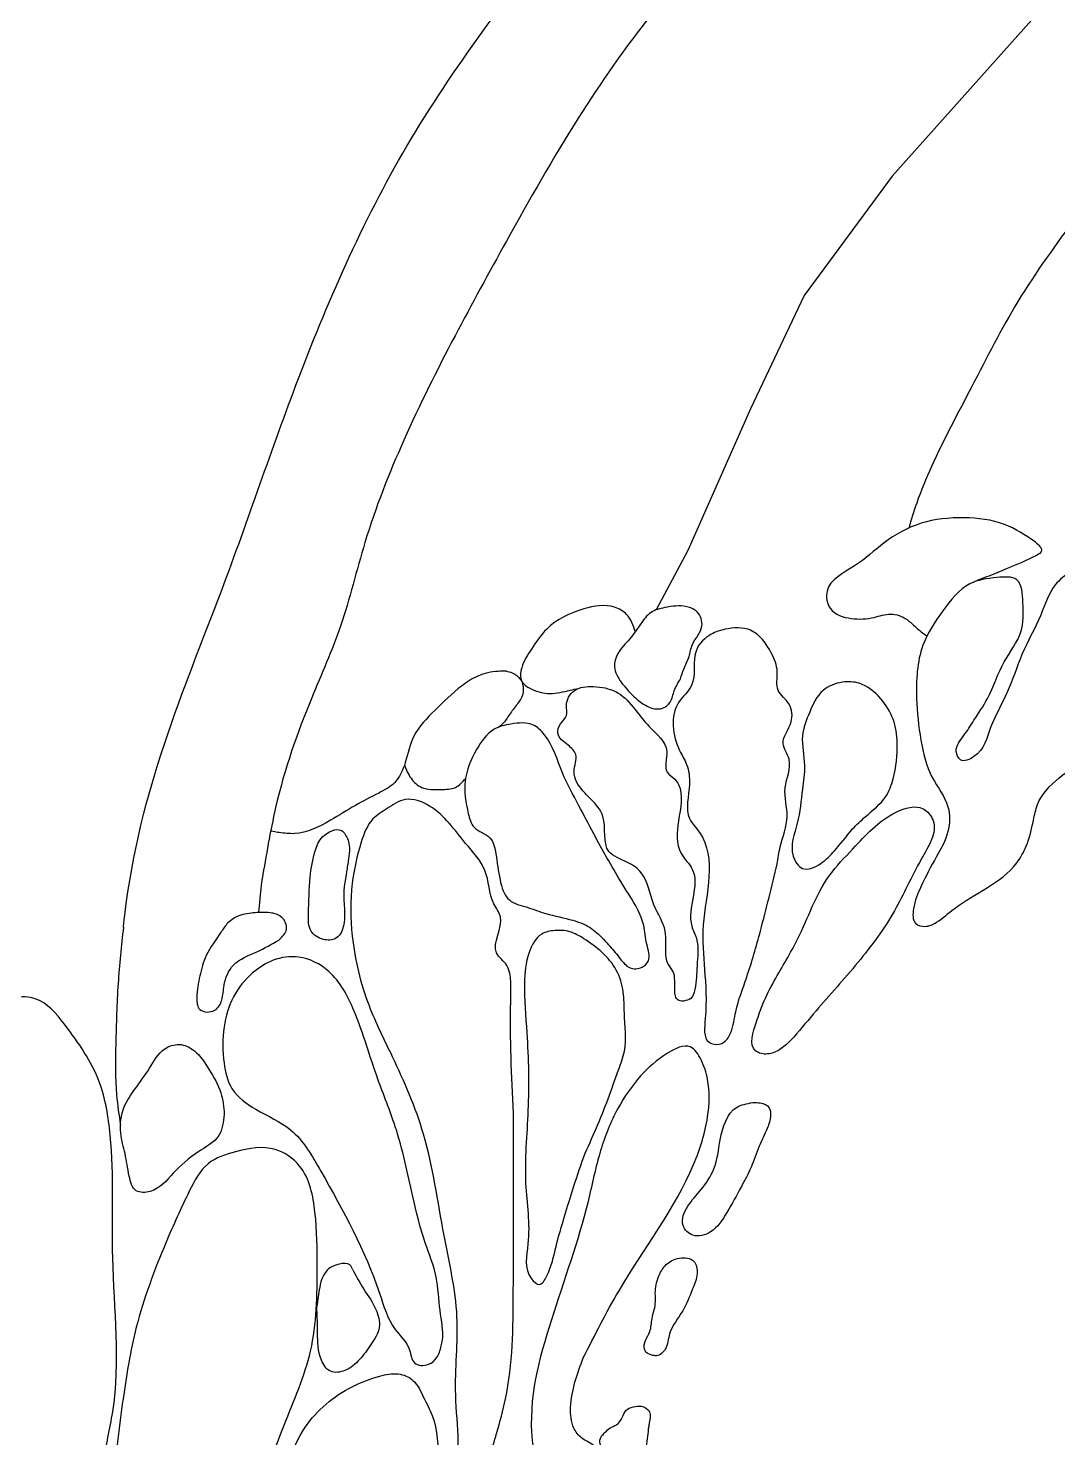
# Model space of a CAD drawing. Header units: millimetres. Extents: x 0 to 1967, y 0 to 3604.
# Drawn here: x 1215.5 to 1389.6, y 3108.9 to 3347.3 of the extents above; entities that cross this region are included whole.
import ezdxf

# ---------------------------------------------------------------- set-up
doc = ezdxf.new("R2010")
doc.units = ezdxf.units.MM
doc.header["$LTSCALE"] = 1000
doc.layers.add('ceco.net 395', color=7, linetype='Continuous')

msp = doc.modelspace()

# ---------------------------------------------------------------- linework, layer by layer
at = {"layer": 'ceco.net 395'}
msp.add_lwpolyline([(1533.47, 3419.01), (1501.82, 3414.87), (1466.78, 3404.32), (1436.06, 3388.01), (1413.5, 3374.11), (1389.01, 3353.01), (1361.62, 3322.25), (1346.74, 3302.11), (1337.62, 3282.93), (1327.06, 3258.95), (1321.69, 3248.94)], dxfattribs=at)
for points, knots in [([(1231.59, 3195.27), (1231.59, 3195.27), (1234.02, 3217.88), (1246.98, 3246.81), (1261.33, 3290.3), (1278.92, 3329.99), (1305.31, 3363.72), (1328.86, 3394.76), (1352.89, 3419.28), (1377.74, 3436.9), (1401.39, 3449.43), (1421.67, 3456.58), (1439.41, 3466.7), (1459.96, 3470.07), (1482.39, 3471.38), (1504.13, 3471.98), (1524.52, 3472.51), (1543.85, 3471.4), (1556.61, 3469.35), (1562.9, 3468.34), (1563.62, 3468.18), (1573.54, 3465.97), (1591.11, 3459.58), (1613.87, 3445.18), (1631.33, 3425.76), (1637.91, 3401.52), (1644.94, 3379.87), (1643.53, 3355.85), (1642.47, 3332.12), (1639.41, 3308.69), (1633.61, 3287.55), (1627.72, 3268.09), (1616.72, 3251.94), (1602.35, 3242.6), (1587.87, 3234.78), (1571.56, 3232.4), (1556.01, 3231.55), (1540.24, 3232.32), (1525.57, 3235.3), (1510.41, 3243.38), (1498.41, 3251.58), (1490.72, 3259.42), (1487.98, 3262.93)], [0.3376614, 0.3376614, 0.3376614, 0.3376614, 0.3382944, 0.3515998, 0.360868, 0.3717395, 0.3829936, 0.3919379, 0.4001556, 0.4078907, 0.4140453, 0.4195997, 0.4235408, 0.4288041, 0.4345377, 0.4399676, 0.4446365, 0.4494088, 0.4540486, 0.4540486, 0.4540486, 0.4545871, 0.4614571, 0.4675179, 0.4741493, 0.4798402, 0.4856358, 0.4905795, 0.497184, 0.5030103, 0.5077316, 0.5131545, 0.51778, 0.521578, 0.5255443, 0.5296657, 0.5334308, 0.5369072, 0.5411632, 0.5441804, 0.549404, 0.5515082, 0.5515082, 0.5515082, 0.5515082]), ([(1499.06, 3269.42), (1500.12, 3268.1), (1503.91, 3263.8), (1512.38, 3258.16), (1522.77, 3251.12), (1534.46, 3246.02), (1546.16, 3244.17), (1557.14, 3242.93), (1568.46, 3244.77), (1578.86, 3249.24), (1590.3, 3253.1), (1600.41, 3261.06), (1610.65, 3271.69), (1617.62, 3284.36), (1621.59, 3296.38), (1625.33, 3307.48), (1627.09, 3319.23), (1628.21, 3332.47), (1628.66, 3345.77), (1629.77, 3359.01), (1629.52, 3370.7), (1627.56, 3381.18), (1623.36, 3395.76), (1619.35, 3413.16), (1605.13, 3427.17), (1593.61, 3438.22), (1578.78, 3446.14), (1562.45, 3451.72), (1546.2, 3457.2), (1529.29, 3458.99), (1513.15, 3459.83), (1493.37, 3460.63), (1472.72, 3455.08), (1451.13, 3451.39), (1433.09, 3444.12), (1416.63, 3436.29), (1399.89, 3428.31), (1383.18, 3415.25), (1367.44, 3400.42), (1352.51, 3383.7), (1336.72, 3367.68), (1321.17, 3350.79), (1307.76, 3331.56), (1297.28, 3313.01), (1287.36, 3294.91), (1278.92, 3278.1), (1272.42, 3261.65), (1268.89, 3246.55), (1262.5, 3232.3), (1257.53, 3218.42), (1255.68, 3206.98), (1254.94, 3202.82), (1254.45, 3197.76)], [0.1414173, 0.1414173, 0.1414173, 0.1414173, 0.1426489, 0.1455933, 0.1487545, 0.1518165, 0.1547788, 0.1573651, 0.159833, 0.1630226, 0.1656089, 0.1685633, 0.1722784, 0.1763226, 0.178961, 0.1815104, 0.1848382, 0.1875854, 0.1911981, 0.1945302, 0.197267, 0.1996937, 0.2022624, 0.2083876, 0.2121994, 0.2165496, 0.2200131, 0.224325, 0.2291429, 0.2324503, 0.2366637, 0.2409541, 0.2467774, 0.2521241, 0.2568884, 0.2608769, 0.2654286, 0.2703562, 0.2762446, 0.2811817, 0.2866854, 0.2926408, 0.2978881, 0.3037268, 0.3081588, 0.3129326, 0.3174277, 0.3210177, 0.324186, 0.3288149, 0.3316196, 0.3318436, 0.3318436, 0.3318436, 0.3318436]), ([(1485.24, 3385.15), (1488.33, 3388.29), (1463.51, 3377.5), (1453.74, 3373.31), (1432.04, 3359.17), (1416.7, 3344.57), (1403.2, 3329.82), (1392.7, 3315.34), (1382.66, 3301.64), (1375.34, 3287.02), (1369.28, 3275.82), (1365.91, 3267.72), (1364.83, 3264.18), (1364.41, 3262.75)], [0, 0, 0, 0, 0.00320952, 0.00868314, 0.01429805, 0.01991591, 0.02460765, 0.02873317, 0.03297341, 0.03694678, 0.04062835, 0.04225025, 0.04332983, 0.04332983, 0.04332983, 0.04332983]), ([(1385.78, 3260.43), (1384.11, 3261.55), (1380.49, 3263.99), (1373.61, 3264.74), (1366.45, 3264.09), (1360.19, 3260.58), (1355.67, 3256.18), (1349.97, 3253.62), (1350.82, 3248.43), (1354.74, 3247.23), (1358.22, 3247.42), (1361.34, 3248.57), (1363.98, 3247.62), (1365.66, 3245.87), (1366.82, 3245), (1367.45, 3244.52)], [0, 0, 0, 0, 0.00804033, 0.01738805, 0.02719377, 0.0367855, 0.04531253, 0.05378036, 0.05783604, 0.06307805, 0.06832086, 0.07213574, 0.07607864, 0.07872845, 0.08192069, 0.08192069, 0.08192069, 0.08192069]), ([(1436.78, 3248.06), (1436.96, 3247.43), (1437.36, 3246.01), (1436.52, 3243.41), (1433.41, 3242.83), (1430.13, 3242.66), (1425.99, 3243.21), (1421.89, 3240.87), (1417.22, 3238.17), (1409.79, 3235.7), (1401.62, 3231.29), (1394.61, 3223.23), (1386.69, 3219.17), (1385.37, 3212.75), (1384.6, 3209.33), (1381.16, 3203.09), (1374.29, 3200.6), (1369.67, 3196.32), (1367.36, 3195.18), (1364.99, 3195.82), (1365.15, 3199.08), (1366.62, 3202.63), (1368.89, 3206.91), (1371.36, 3211.15), (1371.47, 3216.31), (1367.79, 3220.7), (1366.27, 3227.08), (1365.53, 3234.55), (1365.9, 3242.5), (1369.98, 3248.68), (1373.96, 3253.73), (1378.68, 3254.37), (1383.51, 3254.75), (1383.76, 3249.61), (1383.91, 3244.85), (1380, 3239.98), (1378.36, 3234.58), (1375.61, 3230.59), (1373.84, 3227.71), (1372, 3225.56), (1373.13, 3222.94), (1377.02, 3224.56), (1378.06, 3229.49), (1381.36, 3234.96), (1383.38, 3241.68), (1386.7, 3247.36), (1388.8, 3254.14), (1394.62, 3256.84), (1399.83, 3259.73), (1405.68, 3260.33), (1410.92, 3260.3), (1416.7, 3261.36), (1419.32, 3254.69), (1413.72, 3253.59), (1409.93, 3249.14), (1404.22, 3245.67), (1399.19, 3243.36), (1395.98, 3241.55), (1396.08, 3238.15), (1400.49, 3239.13), (1404.81, 3241.94), (1409.93, 3246.46), (1414.26, 3251.01), (1418.37, 3252.49), (1421.55, 3254.66), (1425.3, 3253.95), (1429.04, 3253.38), (1432.45, 3251.73), (1435.56, 3250.47), (1436.43, 3248.74), (1436.78, 3248.06)], [0, 0, 0, 0, 0.0026519, 0.0059557, 0.0094831, 0.0142393, 0.0196986, 0.0256511, 0.0326605, 0.0416096, 0.0572417, 0.0691656, 0.0852758, 0.0889582, 0.0951157, 0.09947, 0.1171286, 0.1222076, 0.1249852, 0.1272374, 0.1305921, 0.1358411, 0.1435858, 0.1498493, 0.1555404, 0.1630767, 0.1720042, 0.1815376, 0.1937165, 0.2027485, 0.2114737, 0.2178067, 0.2223439, 0.2277518, 0.2344085, 0.2422655, 0.2513936, 0.257253, 0.2615299, 0.2654565, 0.2675773, 0.2707447, 0.2783951, 0.2873074, 0.2964702, 0.3064436, 0.3140818, 0.3238248, 0.3306199, 0.3383108, 0.3468699, 0.352587, 0.3598624, 0.3644282, 0.3716924, 0.3836724, 0.3905728, 0.3947714, 0.3973903, 0.4009505, 0.4084914, 0.4204332, 0.4276666, 0.4335036, 0.4379635, 0.4425337, 0.4481459, 0.4533262, 0.4579316, 0.4609562, 0.4609562, 0.4609562, 0.4609562]), ([(1385.78, 3260.43), (1386.37, 3259.91), (1387.55, 3258.86), (1384.06, 3257.18), (1380.68, 3255.74), (1377.18, 3254.35), (1375.3, 3253.59)], [0, 0, 0, 0, 0.00249205, 0.00498503, 0.01179531, 0.01975767, 0.01975767, 0.01975767, 0.01975767]), ([(1318.18, 3245.24), (1317.81, 3246.31), (1317.16, 3248.15), (1313.81, 3250.04), (1308.72, 3249.19), (1303.53, 3246.73), (1300.72, 3242.47), (1298.9, 3239.73), (1298.53, 3236.75), (1300.9, 3235.26), (1303.76, 3234.51), (1306.49, 3235.2), (1308.08, 3235.56), (1308.55, 3235.66)], [0, 0, 0, 0, 0.000792481, 0.001371865, 0.002632477, 0.004366529, 0.00540609, 0.006264818, 0.006827407, 0.007298049, 0.008117595, 0.008956326, 0.009303529, 0.009303529, 0.009303529, 0.009303529]), ([(1325.82, 3237.3), (1325.42, 3236.64), (1324.66, 3235.4), (1324.32, 3233.37), (1322.55, 3231.88), (1319.96, 3232.48), (1317.8, 3234.38), (1315.78, 3236.49), (1314.3, 3239.08), (1315.16, 3241.95), (1317.29, 3243.93), (1318.96, 3246.36), (1320.59, 3248.74), (1323.58, 3249.44), (1326.29, 3249.83), (1328.98, 3248.73), (1329.98, 3245.68), (1327.69, 3243.61), (1327.37, 3240.93), (1326.35, 3239.13), (1325.98, 3237.84), (1325.82, 3237.3)], [0, 0, 0, 0, 0.00307593, 0.00584651, 0.00807616, 0.01156524, 0.01535039, 0.01971446, 0.02349002, 0.02660951, 0.03091533, 0.03508874, 0.03868949, 0.04200783, 0.04698945, 0.04965001, 0.05306801, 0.05780584, 0.0606118, 0.06373279, 0.06602791, 0.06602791, 0.06602791, 0.06602791]), ([(1342.17, 3205.98), (1341.25, 3202.19), (1339.69, 3195.76), (1337.33, 3187.46), (1335.15, 3181.84), (1334.7, 3177.98), (1333.43, 3175.67), (1331.75, 3175.33), (1329.56, 3176.19), (1330.84, 3184.85), (1328.03, 3194.7), (1332.42, 3208.15), (1326.23, 3214.28), (1327.63, 3218.67), (1327.12, 3222.65), (1324.59, 3226.6), (1323.8, 3232.45), (1328.93, 3236.47), (1327.31, 3241.71), (1330.58, 3244.85), (1333.87, 3245.91), (1338.28, 3246.13), (1341.05, 3242.23), (1342.51, 3238.64), (1341.69, 3235.13), (1344.6, 3233.21), (1344.93, 3229.57), (1342.3, 3226.67), (1345.1, 3223.06), (1342.78, 3218.84), (1344.46, 3213.82), (1342.69, 3209.64), (1342.3, 3206.93), (1342.17, 3205.98)], [0, 0, 0, 0, 0.0157252, 0.0267283, 0.0349578, 0.0398018, 0.0425392, 0.0448296, 0.0460401, 0.0514979, 0.0728139, 0.09392, 0.0977791, 0.1056307, 0.1101672, 0.1136799, 0.1246738, 0.1294772, 0.1376728, 0.1425942, 0.1459332, 0.1517741, 0.158765, 0.1632357, 0.1675034, 0.1714978, 0.1755614, 0.1808136, 0.1846479, 0.1912148, 0.1977357, 0.2048654, 0.208779, 0.208779, 0.208779, 0.208779]), ([(1296.4, 3238.56), (1295.93, 3238.56), (1294.28, 3238.58), (1291.53, 3237.98), (1287.93, 3235.55), (1284.43, 3232.09), (1280.37, 3228.09), (1279.52, 3223.36), (1277.88, 3219.57), (1274.35, 3217.75), (1270.66, 3215.85), (1266.23, 3213.05), (1261.84, 3210.78), (1258.81, 3211.17), (1257.95, 3211.27)], [0, 0, 0, 0, 0.00192426, 0.00666813, 0.01105819, 0.01923438, 0.0268103, 0.03315744, 0.03840319, 0.04264294, 0.04868615, 0.05530097, 0.06403677, 0.06749581, 0.06749581, 0.06749581, 0.06749581]), ([(1299, 3236.81), (1299.13, 3236.25), (1299.42, 3235.06), (1298.49, 3233.26), (1297.17, 3231.76), (1296.25, 3230.15), (1295.42, 3229.39), (1295.1, 3229.1)], [0, 0, 0, 0, 0.00225632, 0.00482217, 0.00769127, 0.01042999, 0.01219843, 0.01219843, 0.01219843, 0.01219843]), ([(1296.4, 3238.56), (1296.89, 3238.45), (1297.68, 3238.28), (1298.45, 3237.5), (1298.82, 3237.04), (1299, 3236.81)], [0, 0, 0, 0, 0.001962332, 0.003159358, 0.004341889, 0.004341889, 0.004341889, 0.004341889]), ([(1354.89, 3211.9), (1353.88, 3210.62), (1352.23, 3208.54), (1349.77, 3205.97), (1346.38, 3204.39), (1343.94, 3208.37), (1345.91, 3212.92), (1346.29, 3218.02), (1347.09, 3222.95), (1345.92, 3227.43), (1347.63, 3231.68), (1349.37, 3235.53), (1352.94, 3236.88), (1356.67, 3236.73), (1359.77, 3234.16), (1362.03, 3230.54), (1362.68, 3225.73), (1362.17, 3221.29), (1360.55, 3216.7), (1357.46, 3214.43), (1355.6, 3212.59), (1354.89, 3211.9)], [0, 0, 0, 0, 0.0064811, 0.0106279, 0.0150086, 0.0185228, 0.0260775, 0.0338945, 0.039303, 0.0461116, 0.051743, 0.0575301, 0.0623645, 0.0661219, 0.0721718, 0.0776359, 0.0831038, 0.0913551, 0.0956615, 0.1022397, 0.1062801, 0.1062801, 0.1062801, 0.1062801]), ([(1326.36, 3182.78), (1326.79, 3182.88), (1327.81, 3183.12), (1328.57, 3185.63), (1328.49, 3188.88), (1329.06, 3192.68), (1326.3, 3197.61), (1329.95, 3203.63), (1324.94, 3208.19), (1325.31, 3213.5), (1326.45, 3218), (1324.78, 3220.52), (1322.71, 3221.66), (1324.42, 3225.92), (1319.32, 3229.69), (1316.55, 3235.14), (1311.3, 3236.13), (1307.71, 3235.84), (1306.21, 3233.19), (1306.84, 3230.96), (1305.38, 3229.79), (1304.68, 3227.61), (1306.68, 3226.23), (1308.69, 3224.36), (1307.51, 3221.94), (1308.7, 3217.98), (1314.1, 3215.27), (1312.2, 3207.91), (1316.74, 3206.48), (1320.24, 3204.08), (1320.75, 3199.16), (1323.74, 3195), (1323.13, 3191.43), (1323.55, 3189.04), (1324.73, 3187.86), (1324.86, 3186.25), (1324.83, 3184.94), (1324.84, 3183.87), (1325.2, 3182.82), (1325.96, 3182.8), (1326.36, 3182.78)], [0, 0, 0, 0, 0.0016871, 0.0039622, 0.009431, 0.0154844, 0.0185869, 0.0315392, 0.035974, 0.0434424, 0.0516733, 0.0531516, 0.0554658, 0.0601881, 0.0671429, 0.0781686, 0.083337, 0.0878973, 0.0916225, 0.0939447, 0.0963083, 0.0985156, 0.1020855, 0.1048386, 0.1087291, 0.1111227, 0.1210768, 0.1291286, 0.1340796, 0.1379524, 0.1458622, 0.152376, 0.1576714, 0.1599105, 0.1618691, 0.1640789, 0.1661153, 0.1672093, 0.1685068, 0.1699855, 0.1699855, 0.1699855, 0.1699855]), ([(1315.69, 3203), (1316.16, 3202.26), (1317.67, 3199.92), (1319.74, 3196.43), (1319.89, 3192.59), (1320.94, 3189.88), (1319.23, 3188.23), (1317, 3188.13), (1315.5, 3190.14), (1313.79, 3192.16), (1312.13, 3194), (1310.09, 3195.62), (1307.13, 3196.71), (1303.41, 3197.33), (1299.98, 3198.72), (1296.31, 3199.49), (1295.08, 3203.65), (1294.74, 3207.05), (1293.99, 3210.87), (1290.64, 3211.64), (1289.61, 3215.56), (1288.87, 3220.1), (1290.96, 3225.06), (1293.64, 3228.87), (1297.37, 3229.75), (1300.68, 3230.05), (1304.08, 3226.75), (1305.47, 3221.58), (1308.51, 3216.11), (1311.68, 3209.93), (1314.14, 3205.68), (1315.69, 3203)], [0, 0, 0, 0, 0.0035798, 0.0113156, 0.0156386, 0.0194457, 0.021457, 0.0243056, 0.02724, 0.0309411, 0.0352162, 0.0371607, 0.0414098, 0.0477649, 0.0522621, 0.0566205, 0.0617093, 0.0677073, 0.0714913, 0.0759283, 0.0792726, 0.086806, 0.0943752, 0.1005062, 0.10448, 0.1095827, 0.112862, 0.1225589, 0.1307704, 0.1381358, 0.1506255, 0.1506255, 0.1506255, 0.1506255]), ([(1279.12, 3222.67), (1279.43, 3221.9), (1280.04, 3220.4), (1282.19, 3218.46), (1285, 3218.6), (1287.81, 3218.57), (1288.92, 3219.81), (1289.44, 3220.39)], [0, 0, 0, 0, 0.00333791, 0.00653464, 0.01087925, 0.0142918, 0.01730245, 0.01730245, 0.01730245, 0.01730245]), ([(1297.54, 3163.84), (1297.56, 3153.79), (1297.6, 3137.71), (1297.43, 3119.37), (1294.93, 3110.34), (1293.65, 3106.18), (1292.1, 3103.58), (1291.33, 3101.36), (1289.14, 3100.84), (1288.06, 3104.23), (1288.35, 3108.93), (1287.27, 3118.05), (1288.76, 3129.68), (1285.27, 3144.34), (1283.32, 3159.44), (1277.81, 3172.09), (1272.44, 3182.68), (1270.02, 3192.67), (1269.93, 3202.18), (1271.41, 3208.74), (1273.16, 3213.54), (1276.32, 3215.35), (1279.38, 3217.54), (1285.21, 3215.38), (1288.56, 3210.18), (1293.5, 3205.12), (1293.34, 3200.12), (1296.54, 3196.1), (1293.09, 3191.52), (1296.81, 3188.98), (1297.2, 3185.87), (1296.9, 3177.61), (1297.25, 3170.15), (1297.54, 3163.84)], [0, 0, 0, 0, 0.0407502, 0.0651468, 0.0733253, 0.0786108, 0.0825446, 0.0857164, 0.0875031, 0.0898667, 0.097512, 0.1080827, 0.1259682, 0.1446697, 0.1683004, 0.187249, 0.1999907, 0.2162743, 0.2282944, 0.2378977, 0.2437983, 0.2477893, 0.2523829, 0.2581484, 0.2699712, 0.2775393, 0.2854345, 0.2887122, 0.2969672, 0.3007227, 0.3043495, 0.3090406, 0.3344201, 0.3344201, 0.3344201, 0.3344201]), ([(1344.97, 3176.7), (1346.22, 3178.18), (1349.79, 3182.42), (1355.87, 3189.14), (1362.32, 3197.73), (1365.56, 3205.69), (1369.88, 3212.09), (1366.47, 3216.28), (1360.15, 3214.34), (1355.86, 3209.38), (1349.3, 3202.73), (1346.54, 3194.2), (1342.22, 3187.39), (1339.76, 3182.62), (1338.55, 3178.98), (1337.21, 3175.05), (1339.59, 3173.73), (1342.27, 3173.9), (1343.88, 3175.57), (1344.97, 3176.7)], [0, 0, 0, 0, 0.0078226, 0.0223954, 0.0368608, 0.050136, 0.0592835, 0.0627932, 0.0689329, 0.0818993, 0.0899897, 0.1061561, 0.1170589, 0.122896, 0.1272861, 0.1338417, 0.1349002, 0.1377894, 0.143883, 0.143883, 0.143883, 0.143883]), ([(1257.95, 3211.27), (1257.61, 3211.33), (1257.13, 3211.42), (1256.64, 3211.52), (1256.5, 3211.54)], [0, 0, 0, 0, 0.001389794, 0.001992911, 0.001992911, 0.001992911, 0.001992911]), ([(1269.6, 3210.01), (1269.28, 3210.69), (1268.44, 3212.52), (1264.98, 3210.87), (1263.74, 3207.65), (1262.98, 3203.13), (1262.96, 3198.77), (1262.8, 3194.5), (1265.2, 3193.03), (1268.46, 3193.08), (1269.25, 3197.13), (1268.63, 3200.75), (1269.24, 3204.01), (1269.66, 3206.7), (1269.9, 3208.52), (1269.69, 3209.58), (1269.6, 3210.01)], [0, 0, 0, 0, 0.00269423, 0.00724276, 0.01083312, 0.01690915, 0.02531494, 0.02927377, 0.03264053, 0.03544897, 0.04106373, 0.04550905, 0.05105347, 0.05402634, 0.05660282, 0.0583683, 0.0583683, 0.0583683, 0.0583683]), ([(1257.86, 3193.11), (1256.66, 3192.41), (1254.16, 3190.97), (1249.97, 3189.53), (1248.49, 3185.86), (1248.46, 3183.09), (1247.25, 3180.79), (1244.15, 3180.84), (1243.88, 3184.06), (1244.49, 3186.95), (1245.48, 3190.94), (1247.63, 3193.64), (1249.21, 3196.16), (1251.27, 3197.45), (1253.8, 3197.74), (1256.27, 3197.86), (1258.58, 3197.23), (1259.65, 3194.77), (1258.47, 3193.67), (1257.86, 3193.11)], [0, 0, 0, 0, 0.00564618, 0.01177525, 0.01686191, 0.0202782, 0.0230872, 0.02647011, 0.0292275, 0.03425086, 0.03908256, 0.04539117, 0.04805633, 0.05101443, 0.05481493, 0.05819285, 0.06106492, 0.06393453, 0.0669913, 0.0669913, 0.0669913, 0.0669913]), ([(1231.59, 3195.27), (1231.25, 3192.11), (1230.56, 3185.55), (1230.3, 3176.08), (1230.16, 3168.05), (1230.84, 3163.5), (1231.1, 3161.8)], [0, 0, 0, 0, 0.01286211, 0.02664535, 0.03827297, 0.04520884, 0.04520884, 0.04520884, 0.04520884]), ([(1309.44, 3156.45), (1308.77, 3154.49), (1307.59, 3151.05), (1306.15, 3146.18), (1304.96, 3142.31), (1304.23, 3138.86), (1303.43, 3136.67), (1302.1, 3134.27), (1299.1, 3137.1), (1300.73, 3143.25), (1299.07, 3152.62), (1300.29, 3164.57), (1300.05, 3175.86), (1299.19, 3184.81), (1299.74, 3190.53), (1301.69, 3194.23), (1304.64, 3194.82), (1307.17, 3194.71), (1310.91, 3192.51), (1314.8, 3189.42), (1316.29, 3184.44), (1316.24, 3179.81), (1316.88, 3175.28), (1315.08, 3170.56), (1313.03, 3164.54), (1310.88, 3159.7), (1309.44, 3156.45)], [0, 0, 0, 0, 0.0083579, 0.0147118, 0.0204844, 0.0248436, 0.028525, 0.0309634, 0.0332382, 0.0412056, 0.0549579, 0.0716149, 0.0893235, 0.1006999, 0.107652, 0.112785, 0.1158029, 0.1192517, 0.1228013, 0.1330856, 0.138351, 0.1431155, 0.1518362, 0.1562667, 0.1632892, 0.1776232, 0.1776232, 0.1776232, 0.1776232]), ([(1285.35, 3124.47), (1285.15, 3123.75), (1284.8, 3122.47), (1283.15, 3121.03), (1280.34, 3121.17), (1280.15, 3124.68), (1276.64, 3127.64), (1273.49, 3138.85), (1267.46, 3149.68), (1260.86, 3161.31), (1254.35, 3164.01), (1249.6, 3167.42), (1248.34, 3172.85), (1248.29, 3178.17), (1249.88, 3183.63), (1253.02, 3187.49), (1256.87, 3190), (1261.72, 3190.68), (1267.43, 3187.77), (1271.49, 3179.84), (1274.01, 3170.68), (1278.27, 3160.51), (1280.17, 3151.05), (1282.24, 3142.53), (1284.83, 3136.31), (1284.91, 3130.69), (1285.86, 3126.76), (1285.42, 3124.79), (1285.35, 3124.47)], [0, 0, 0, 0, 0.0029336, 0.0052456, 0.0085168, 0.0116007, 0.0173084, 0.0263591, 0.0571922, 0.0688161, 0.0780457, 0.085211, 0.0912607, 0.0995599, 0.1067506, 0.1136857, 0.1191986, 0.1250219, 0.1326157, 0.1433289, 0.1597644, 0.1712958, 0.1876634, 0.1986022, 0.206798, 0.2144815, 0.2212459, 0.2225981, 0.2225981, 0.2225981, 0.2225981]), ([(1219.02, 2975.07), (1218.66, 2973.98), (1218.03, 2972.09), (1215.49, 2971.63), (1213.72, 2971.42), (1212.22, 2972.37), (1211.55, 2974.43), (1210.95, 2977.88), (1210.38, 2987.28), (1211.6, 2999.57), (1212.54, 3015.14), (1211.55, 3029.51), (1211.36, 3044.21), (1211.82, 3058.82), (1211.57, 3073.19), (1207.97, 3084.44), (1210.06, 3093.08), (1204.47, 3097.61), (1208.95, 3104.23), (1204.53, 3109.88), (1206.71, 3115.66), (1199.7, 3121.18), (1204.85, 3128.85), (1198.87, 3137.96), (1200.15, 3150.47), (1200.35, 3163.36), (1202.1, 3174.19), (1207.27, 3180.05), (1212.35, 3183.64), (1217.95, 3183.47), (1222.8, 3177.5), (1227.93, 3170.13), (1230.22, 3156.21), (1229.09, 3137.68), (1231.51, 3118.94), (1227.11, 3101.8), (1228.52, 3092.07), (1226.95, 3084.74), (1222.86, 3077.61), (1229.92, 3067.05), (1220.14, 3054.63), (1228.06, 3042.06), (1219.68, 3031.24), (1222.47, 3023.9), (1217.64, 3013.55), (1220.59, 3001.4), (1219.49, 2986.86), (1219.18, 2979.17), (1219.02, 2975.07)], [0, 0, 0, 0, 0.0042412, 0.0073607, 0.0095915, 0.0113466, 0.0140058, 0.0179781, 0.0256168, 0.0518464, 0.0678426, 0.0885599, 0.1099541, 0.1271896, 0.1478109, 0.1672692, 0.1752973, 0.1795674, 0.193114, 0.1968419, 0.2068981, 0.2131205, 0.2279383, 0.232976, 0.2553685, 0.2754775, 0.2863951, 0.2984087, 0.3060649, 0.3106579, 0.3195233, 0.3348587, 0.347201, 0.3752172, 0.4102592, 0.4220165, 0.4460985, 0.4488462, 0.4521284, 0.4786475, 0.485028, 0.5121392, 0.522613, 0.5354667, 0.5396796, 0.5678307, 0.5823263, 0.598894, 0.598894, 0.598894, 0.598894]), ([(1248.65, 3163.63), (1248.55, 3164.88), (1248.33, 3167.61), (1246.12, 3171.08), (1244.17, 3174.35), (1241.12, 3175.8), (1237.85, 3174.72), (1236.07, 3171.28), (1233.68, 3168.15), (1231.31, 3164.72), (1230.85, 3160.73), (1231.99, 3156.86), (1232.4, 3153.71), (1233.28, 3150.28), (1237.31, 3150.46), (1240.08, 3153.95), (1243.71, 3157.18), (1248.16, 3159.47), (1248.5, 3162.34), (1248.65, 3163.63)], [0, 0, 0, 0, 0.0049847, 0.01090022, 0.01635208, 0.02014232, 0.0234724, 0.02914804, 0.03498419, 0.03963049, 0.0457369, 0.05045518, 0.05564254, 0.05934889, 0.06254278, 0.0692405, 0.07658926, 0.08271417, 0.08766453, 0.08766453, 0.08766453, 0.08766453]), ([(1309.37, 3122.46), (1308.36, 3119.73), (1306.93, 3115.88), (1307.35, 3110.93), (1309.06, 3108.61), (1311.94, 3107.68), (1312.28, 3102.93), (1310.52, 3098.02), (1309.62, 3091.86), (1308.24, 3086.54), (1308.88, 3081.14), (1305.07, 3076.2), (1307.58, 3070.15), (1303.39, 3065.46), (1305.5, 3059.92), (1299.21, 3055.67), (1303.28, 3048.71), (1298.11, 3042.09), (1302.51, 3034.87), (1296.7, 3030.48), (1298.44, 3026.16), (1293.69, 3021.74), (1297.65, 3014.73), (1292.99, 3008.73), (1295.03, 3001.45), (1290.05, 2996.77), (1286.47, 2994.75), (1284.94, 2994.7), (1283.59, 2995.58), (1283.02, 2998.17), (1283.67, 3002.87), (1285.73, 3008.69), (1289.42, 3017.78), (1287.74, 3027.61), (1290.03, 3035.77), (1293.73, 3040.59), (1292, 3048.29), (1295.89, 3060.06), (1294.36, 3071.79), (1300.17, 3081.99), (1297.08, 3089.3), (1303.16, 3097.52), (1298.78, 3111.12), (1303.75, 3129.11), (1309.51, 3144.91), (1311.95, 3157.22), (1314.8, 3164.45), (1318.78, 3170.19), (1322.68, 3173.6), (1327.42, 3176.05), (1329.56, 3172.62), (1330.81, 3168.72), (1330.63, 3162.43), (1326.54, 3149.81), (1316.94, 3137.49), (1311.3, 3126.28), (1309.37, 3122.46)], [0, 0, 0, 0, 0.0116398, 0.0164189, 0.0192541, 0.0228412, 0.0274241, 0.0358084, 0.0446785, 0.0522372, 0.0579588, 0.0659007, 0.0750963, 0.0800976, 0.0891836, 0.0937682, 0.1066938, 0.1118635, 0.1253562, 0.1311593, 0.136388, 0.1408436, 0.1542645, 0.1605901, 0.1691379, 0.1815279, 0.184026, 0.1856872, 0.187424, 0.1900543, 0.1957276, 0.2066014, 0.2149169, 0.234895, 0.2452939, 0.2481532, 0.2589144, 0.2737649, 0.2984351, 0.3034444, 0.3201404, 0.324165, 0.3431325, 0.3708827, 0.399104, 0.4110635, 0.4214279, 0.430434, 0.4384653, 0.4438397, 0.4476814, 0.4523459, 0.4609503, 0.4722302, 0.5056307, 0.5229387, 0.5229387, 0.5229387, 0.5229387]), ([(1338.02, 3165.63), (1337.03, 3165.45), (1333.95, 3164.9), (1332.39, 3159.55), (1331.93, 3154.61), (1329.46, 3150.92), (1326.98, 3148.39), (1325.53, 3145.07), (1328.01, 3142.61), (1331.6, 3143.65), (1333.81, 3147.26), (1335.89, 3151), (1337.87, 3154.69), (1338.94, 3158.13), (1340.43, 3160.9), (1341.11, 3163.08), (1340.98, 3165.01), (1339.42, 3165.65), (1338.44, 3165.63), (1338.02, 3165.63)], [0, 0, 0, 0, 0.00384876, 0.01208428, 0.01887458, 0.02449739, 0.02921386, 0.03376927, 0.03689471, 0.04101759, 0.04677094, 0.05353339, 0.05847443, 0.06360395, 0.06805371, 0.07109081, 0.07289032, 0.07516229, 0.07690408, 0.07690408, 0.07690408, 0.07690408]), ([(1235.27, 3008.99), (1234.89, 3003.21), (1234.22, 2992.69), (1231.81, 2979.72), (1232.68, 2970.72), (1231.63, 2965.94), (1230.46, 2962.62), (1227.6, 2961.77), (1224.54, 2961.59), (1221.02, 2963.88), (1221.12, 2969.26), (1221.12, 2977.31), (1220.7, 2988.27), (1222.59, 3002.33), (1223.03, 3016.35), (1223.79, 3030.1), (1226.56, 3041.27), (1226.25, 3051.16), (1227.49, 3061.64), (1228.45, 3073.52), (1229.13, 3087.21), (1229.69, 3101.32), (1231.35, 3114.77), (1233.57, 3128.68), (1237.98, 3140.37), (1242.07, 3149.4), (1245.32, 3155.71), (1251.07, 3157.6), (1256.86, 3158.63), (1262.79, 3154.48), (1264.32, 3146.62), (1264.41, 3136.22), (1264.24, 3123.66), (1257.12, 3108), (1251.18, 3087.38), (1243.15, 3061.36), (1238.21, 3037.5), (1236.98, 3019.54), (1235.73, 3011.86), (1235.27, 3008.99)], [0, 0, 0, 0, 0.0234066, 0.0425743, 0.0531092, 0.0592575, 0.0626236, 0.066449, 0.0702143, 0.0750885, 0.0811917, 0.090221, 0.1085312, 0.1249042, 0.1475566, 0.1651786, 0.1804364, 0.1937392, 0.2049139, 0.2230352, 0.2418734, 0.2603402, 0.2800343, 0.2966139, 0.3171965, 0.3298822, 0.3374683, 0.3443248, 0.3533785, 0.3600612, 0.3711659, 0.3837177, 0.4028391, 0.4208001, 0.4524519, 0.4896289, 0.5308415, 0.5505085, 0.5622623, 0.5622623, 0.5622623, 0.5622623]), ([(1320.94, 3122.92), (1321.2, 3122.86), (1322.09, 3122.65), (1323.69, 3124.1), (1323.74, 3127.23), (1326.37, 3130.2), (1327.67, 3133.73), (1328.82, 3136.44), (1328.35, 3139.25), (1325.41, 3139.61), (1323.18, 3138.33), (1321.9, 3136.01), (1321.43, 3133.73), (1321.71, 3131.31), (1320.84, 3129.24), (1320.89, 3127.01), (1319.79, 3125.53), (1319.55, 3124.23), (1320.01, 3123.23), (1320.57, 3123.04), (1320.94, 3122.92)], [0, 0, 0, 0, 0.00107992, 0.00358223, 0.00722291, 0.01327148, 0.01875468, 0.02239466, 0.02524543, 0.02858441, 0.03227866, 0.03519486, 0.03901945, 0.04151936, 0.04485568, 0.04789717, 0.05013326, 0.05212695, 0.05289725, 0.05436374, 0.05436374, 0.05436374, 0.05436374]), ([(1270.39, 3137.32), (1271, 3136.19), (1272.24, 3133.93), (1274.36, 3131.05), (1275.31, 3127.49), (1273.43, 3124.69), (1271.65, 3122.11), (1269.43, 3120.2), (1266.4, 3119.73), (1264.45, 3122.79), (1264.47, 3126.92), (1264.34, 3130.24), (1264.27, 3132.01)], [0, 0, 0, 0, 0.00517047, 0.01038899, 0.01456025, 0.01891141, 0.02320439, 0.02736519, 0.03061645, 0.03393939, 0.04019723, 0.04735822, 0.04735822, 0.04735822, 0.04735822]), ([(1270.39, 3137.32), (1270.26, 3137.65), (1269.88, 3138.57), (1268.1, 3138.37), (1266.46, 3137.83), (1265.2, 3136.3), (1264.68, 3133.95), (1264.45, 3132.23), (1264.3, 3131.16)], [0, 0, 0, 0, 0.00132524, 0.00371953, 0.00586432, 0.0085033, 0.0111889, 0.01552572, 0.01552572, 0.01552572, 0.01552572]), ([(1257.68, 3031.32), (1260, 3035.23), (1264.99, 3043.66), (1272.29, 3057.49), (1279.08, 3072.49), (1282.77, 3086.12), (1286.58, 3096.68), (1284.79, 3104.92), (1284.73, 3111.41), (1282.32, 3115.73), (1281.03, 3118.8), (1277.92, 3120.05), (1274.3, 3119.31), (1268.52, 3117.1), (1262.5, 3112.15), (1258.48, 3102.76), (1254.99, 3090.02), (1250.16, 3075.24), (1245.89, 3059.45), (1243.5, 3044.83), (1240.68, 3030.77), (1239.79, 3015.71), (1237.78, 3000.72), (1236.3, 2985.21), (1233.58, 2974.87), (1235.77, 2966.8), (1239.99, 2964.1), (1243.17, 2959.33), (1246.47, 2960.03), (1248.08, 2965.94), (1246.95, 2975.53), (1247.58, 2989.26), (1247.89, 3002.9), (1249.09, 3015.37), (1251.12, 3024.29), (1252.15, 3030.46), (1254.14, 3032), (1255.32, 3032.03), (1256.19, 3031.68), (1256.83, 3031.03), (1257.37, 3031.21), (1257.68, 3031.32)], [0, 0, 0, 0, 0.0183726, 0.0395747, 0.0632374, 0.084472, 0.0971644, 0.1072228, 0.1180404, 0.122603, 0.1271857, 0.1308875, 0.1350485, 0.1418163, 0.1559416, 0.164848, 0.1826647, 0.2093584, 0.227674, 0.2486755, 0.2691947, 0.285527, 0.3095436, 0.3301126, 0.3491063, 0.3508737, 0.3634691, 0.3688195, 0.3710605, 0.3754048, 0.3907023, 0.4115845, 0.4300516, 0.446165, 0.461664, 0.4681252, 0.4697531, 0.471348, 0.4726234, 0.4735305, 0.4747173, 0.4747173, 0.4747173, 0.4747173]), ([(1320.53, 3111.44), (1320.67, 3112.23), (1320.91, 3113.55), (1319.19, 3114.42), (1317.83, 3114.23), (1316.44, 3113.71), (1315.98, 3112.28), (1315.18, 3111.08), (1313.87, 3110.72), (1313.11, 3109.88), (1312.25, 3109.14), (1312.04, 3107.72), (1313.09, 3106.48), (1313.49, 3104.6), (1313.19, 3102.68), (1312.93, 3100.64), (1312.43, 3098.74), (1311.86, 3097.01), (1311.51, 3095.49), (1311.57, 3094.06), (1312.64, 3092.94), (1314.26, 3092.99), (1315.56, 3094.24), (1316.5, 3096.86), (1318.03, 3100.15), (1318.82, 3104.14), (1320.17, 3107.5), (1320.26, 3109.96), (1320.49, 3111.25), (1320.53, 3111.44)], [0, 0, 0, 0, 0.00285271, 0.0047944, 0.00660384, 0.00848861, 0.01026619, 0.01241045, 0.01402658, 0.01547596, 0.01692474, 0.01850686, 0.02065975, 0.02314058, 0.02603886, 0.02847246, 0.03144953, 0.03396265, 0.0358301, 0.03776983, 0.03947155, 0.04152005, 0.04357217, 0.04636999, 0.05269488, 0.05818354, 0.06271384, 0.06720644, 0.06800591, 0.06800591, 0.06800591, 0.06800591])]:
    msp.add_open_spline(points, degree=3, knots=knots, dxfattribs=at)

doc.saveas('drawing.dxf')
